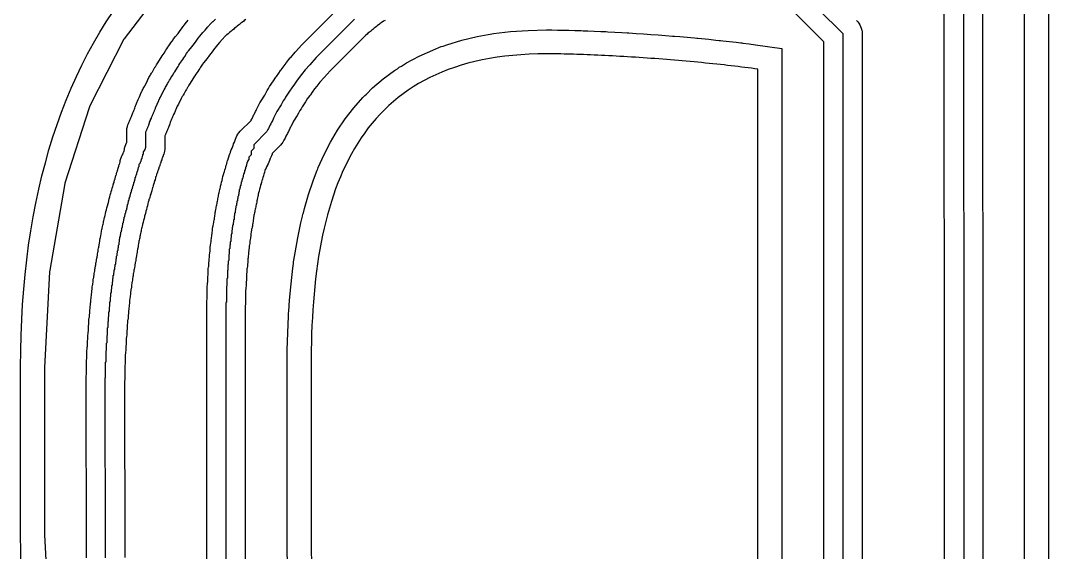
# Model space of a CAD drawing. Header units: millimetres. Extents: x 0 to 1800, y 0 to 406.
# Drawn here: x 0 to 214.8, y 162.7 to 273.9 of the extents above; entities that cross this region are included whole.
import ezdxf

# ---------------------------------------------------------------- set-up
doc = ezdxf.new("R2010")
doc.units = ezdxf.units.MM
for name, color, linetype in [('1_LETTERS', 7, 'Continuous'), ('2_BACK_inset_5mm', 7, 'Continuous'), ('CENTERLINE', 7, 'Continuous'), ('GROOVE_8MM', 7, 'Continuous')]:
    doc.layers.add(name, color=color, linetype=linetype)

msp = doc.modelspace()

# ---------------------------------------------------------------- linework, layer by layer
at = {"layer": '1_LETTERS'}
for points in [[(214.81, 394.12), (214.81, 75.71)], [(0.11, 159.67), (0.03, 162.96), (0, 166.28), (0, 201.52), (0.03, 204.84), (0.11, 208.12), (0.24, 211.37), (0.42, 214.57), (0.66, 217.72), (0.95, 220.84), (1.29, 223.91), (1.69, 226.94), (2.14, 229.93), (2.64, 232.87), (3.19, 235.76), (3.8, 238.62), (4.46, 241.42), (5.18, 244.18), (5.94, 246.9), (6.76, 249.57), (7.64, 252.19), (8.57, 254.76), (9.55, 257.29), (10.58, 259.77), (11.67, 262.21), (12.81, 264.59), (14.01, 266.92), (15.26, 269.21), (16.56, 271.45), (17.92, 273.63), (19.33, 275.77)], [(154.11, 104.06), (154.11, 263.73), (153.45, 263.82), (152.77, 263.92), (152.09, 264.01), (151.39, 264.1), (150.69, 264.19), (149.97, 264.28), (149.24, 264.37), (148.51, 264.45), (147.76, 264.54), (147.01, 264.63), (146.25, 264.71), (145.48, 264.79), (144.7, 264.87), (143.92, 264.95), (143.13, 265.03), (142.34, 265.11), (141.54, 265.19), (140.74, 265.26), (139.93, 265.34), (139.12, 265.41), (138.3, 265.48), (137.49, 265.55), (136.67, 265.62), (135.85, 265.69), (135.03, 265.75), (134.21, 265.82), (133.39, 265.88), (132.57, 265.94), (131.75, 266), (130.93, 266.06), (130.11, 266.12), (129.29, 266.17), (128.48, 266.23), (127.67, 266.28), (126.87, 266.33), (126.07, 266.38), (125.27, 266.42), (124.48, 266.47), (123.7, 266.51), (122.92, 266.55), (122.14, 266.59), (121.38, 266.63), (120.62, 266.66), (119.87, 266.7), (119.13, 266.73), (118.4, 266.76), (117.68, 266.79), (116.97, 266.81), (116.27, 266.83), (115.57, 266.86), (114.9, 266.88), (114.23, 266.89), (113.58, 266.91), (112.93, 266.92), (112.31, 266.93), (111.69, 266.94), (111.09, 266.94), (110.51, 266.95), (109.94, 266.95), (108.11, 266.93), (106.32, 266.87), (104.57, 266.77), (102.86, 266.63), (101.2, 266.45), (99.58, 266.23), (98, 265.97), (96.46, 265.67), (94.96, 265.34), (93.5, 264.97), (92.08, 264.57), (90.7, 264.12), (89.35, 263.64), (88.05, 263.13), (86.78, 262.58), (85.55, 262), (84.35, 261.38), (83.19, 260.73), (82.07, 260.04), (80.98, 259.32), (79.93, 258.57), (78.91, 257.79), (77.92, 256.98), (76.97, 256.13), (76.05, 255.25), (75.16, 254.35), (74.3, 253.41), (73.48, 252.44), (72.68, 251.45), (71.92, 250.42), (71.18, 249.37), (70.48, 248.29), (69.8, 247.18), (69.16, 246.05), (68.54, 244.89), (67.95, 243.7), (67.38, 242.49), (66.84, 241.25), (66.33, 239.98), (65.85, 238.7), (65.39, 237.38), (64.95, 236.05), (64.54, 234.69), (64.15, 233.31), (63.79, 231.9), (63.45, 230.47), (63.13, 229.03), (62.83, 227.56), (62.56, 226.07), (62.3, 224.56), (62.07, 223.03), (61.86, 221.48), (61.66, 219.91), (61.49, 218.32), (61.34, 216.71), (61.2, 215.09), (61.08, 213.45), (60.98, 211.79), (60.89, 210.12), (60.82, 208.43), (60.77, 206.72), (60.73, 205), (60.71, 203.27), (60.71, 201.52), (60.71, 166.28), (60.71, 164.53), (60.73, 162.79), (60.77, 161.07)]]:
    msp.add_lwpolyline(points, dxfattribs=at)
at = {"layer": '2_BACK_inset_5mm'}
for points in [[(209.81, 75.79), (209.81, 393.91)], [(30.89, 282.28), (21.64, 270.12), (21.6, 270.05), (14.47, 256.05), (14.32, 255.67), (9.27, 239.92), (9.15, 239.42), (6.09, 221.71), (6.05, 221.37), (5, 201.38), (5, 166.41), (6.05, 146.44)], [(55.83, 159.19), (55.74, 162.71), (55.71, 166.26), (55.71, 201.54), (55.74, 205.09), (55.83, 208.61), (55.98, 212.07), (56.02, 212.54), (56.02, 212.77), (56.05, 213.06), (56.21, 215.48), (56.52, 218.83), (56.9, 222.12), (57.04, 223.08), (57.07, 223.44), (57.14, 223.78), (57.37, 225.35), (57.92, 228.51), (58.57, 231.59), (58.93, 233.02), (59.01, 233.43), (59.11, 233.74), (59.32, 234.61), (60.18, 237.55), (61.15, 240.41), (61.87, 242.26), (62, 242.66), (62.12, 242.89), (62.23, 243.18), (63.44, 245.87), (64.78, 248.47), (66.25, 250.96), (67.86, 253.35), (69.62, 255.63), (71.53, 257.79), (71.7, 257.96), (71.92, 258.23), (72.28, 258.53), (73.58, 259.82), (75.79, 261.71), (78.15, 263.45), (78.77, 263.84), (79.12, 264.13), (79.59, 264.36), (80.67, 265.04), (83.33, 266.48), (86.14, 267.75), (87.43, 268.24), (87.87, 268.46), (88.32, 268.57), (89.09, 268.86), (92.2, 269.8), (95.45, 270.57), (97.7, 270.97), (98.13, 271.08), (98.46, 271.11), (98.84, 271.17), (102.39, 271.6), (106.09, 271.86), (109.89, 271.95), (111.04, 271.94), (112.18, 271.93), (113.37, 271.91), (113.55, 271.91), (113.61, 271.91), (113.72, 271.9), (114.6, 271.88), (115.87, 271.85), (117.18, 271.81), (117.61, 271.79), (117.72, 271.79), (117.85, 271.78), (118.53, 271.76), (119.9, 271.7), (121.3, 271.64), (122.03, 271.6), (122.16, 271.6), (122.28, 271.59), (122.73, 271.57), (124.19, 271.49), (125.66, 271.41), (126.74, 271.35), (126.85, 271.34), (126.92, 271.33), (127.15, 271.32), (128.65, 271.23), (130.17, 271.13), (131.69, 271.02), (133.22, 270.91), (134.75, 270.79), (136.28, 270.67), (136.51, 270.65), (136.59, 270.65), (136.69, 270.64), (137.81, 270.54), (139.33, 270.41), (140.84, 270.28), (141.32, 270.23), (141.44, 270.22), (141.57, 270.21), (142.34, 270.13), (143.83, 269.99), (145.29, 269.84), (146.03, 269.76), (146.16, 269.75), (146.28, 269.73), (146.74, 269.69), (148.16, 269.53), (149.56, 269.37), (150.54, 269.25), (150.65, 269.23), (150.72, 269.22), (150.92, 269.2), (152.26, 269.03), (153.56, 268.86), (159.11, 268.08), (159.11, 99.95)]]:
    msp.add_lwpolyline(points, dxfattribs=at)
at = {"layer": 'CENTERLINE'}
for points in [[(197.03, 385.61), (197.12, 82.32)], [(171.88, 96.78), (171.88, 271.13), (161.42, 281.58)], [(17.69, 199.2), (17.78, 199.28), (17.78, 202.48), (17.88, 202.58), (17.88, 204.88), (17.98, 204.98), (17.98, 206.48), (18.08, 206.58), (18.08, 208.08), (18.18, 208.18), (18.18, 209.68), (18.28, 209.78), (18.28, 210.98), (18.38, 211.08), (18.38, 211.98), (18.48, 212.08), (18.48, 212.98), (18.58, 213.08), (18.58, 214.08), (18.68, 214.18), (18.68, 215.08), (18.78, 215.18), (18.78, 216.08), (18.88, 216.18), (18.88, 216.98), (18.98, 217.08), (18.98, 217.78), (19.08, 217.88), (19.08, 218.48), (19.18, 218.58), (19.18, 219.28), (19.28, 219.38), (19.28, 219.98), (19.38, 220.08), (19.38, 220.58), (19.48, 220.68), (19.48, 221.18), (19.58, 221.28), (19.58, 221.78), (19.68, 221.88), (19.68, 222.38), (19.78, 222.48), (19.78, 222.88), (19.88, 222.98), (19.88, 223.48), (19.98, 223.58), (19.98, 224.08), (20.08, 224.18), (20.08, 224.68), (20.18, 224.78), (20.18, 225.28), (20.28, 225.38), (20.28, 225.78), (20.38, 225.88), (20.38, 226.38), (20.48, 226.48), (20.48, 226.98), (20.58, 227.08), (20.58, 227.58), (20.68, 227.68), (20.68, 228.18), (20.78, 228.28), (20.78, 228.68), (20.88, 228.78), (20.88, 229.18), (20.98, 229.28), (20.98, 229.68), (21.08, 229.78), (21.08, 230.08), (21.18, 230.18), (21.18, 230.58), (21.28, 230.68), (21.28, 231.08), (21.38, 231.18), (21.38, 231.58), (21.48, 231.68), (21.48, 231.98), (21.58, 232.08), (21.58, 232.38), (21.68, 232.48), (21.68, 232.78), (21.78, 232.88), (21.78, 233.18), (21.88, 233.28), (21.88, 233.58), (21.98, 233.68), (21.98, 233.98), (22.08, 234.08), (22.08, 234.28), (22.18, 234.38), (22.18, 234.68), (22.28, 234.78), (22.28, 235.08), (22.38, 235.18), (22.38, 235.48), (22.48, 235.58), (22.48, 235.88), (22.58, 235.98), (22.58, 236.28), (22.68, 236.38), (22.68, 236.68), (22.78, 236.78), (22.78, 236.98), (22.88, 237.08), (22.88, 237.38), (22.98, 237.48), (22.98, 237.68), (23.08, 237.78), (23.08, 237.98), (23.18, 238.08), (23.18, 238.38), (23.28, 238.48), (23.28, 238.68), (23.38, 238.78), (23.38, 238.98), (23.48, 239.08), (23.48, 239.38), (23.58, 239.48), (23.58, 239.68), (23.68, 239.78), (23.68, 240.08), (23.78, 240.18), (23.78, 240.38), (23.88, 240.48), (23.88, 240.68), (23.98, 240.78), (23.98, 241.08), (24.08, 241.18), (24.08, 241.38), (24.18, 241.48), (24.18, 241.68), (24.28, 241.78), (24.28, 242.08), (24.38, 242.18), (24.38, 242.38), (24.48, 242.48), (24.48, 242.68), (24.58, 242.78), (24.58, 242.98), (24.68, 243.08), (24.68, 243.28), (24.78, 243.38), (24.78, 243.88), (25.08, 244.18), (25.08, 244.38), (25.18, 244.48), (25.18, 244.68), (25.28, 244.78), (25.28, 244.98), (25.38, 245.08), (25.38, 245.28), (25.48, 245.38), (25.48, 245.58), (25.58, 245.68), (25.58, 245.88), (25.68, 245.98), (25.68, 246.48), (25.98, 246.78), (25.98, 246.98), (26.08, 247.08), (26.08, 247.28), (26.18, 247.38), (26.18, 250.63), (26.38, 251.03), (26.38, 251.13), (26.58, 251.53), (26.58, 251.63), (26.78, 252.03), (26.78, 252.13), (26.98, 252.53), (26.98, 252.63), (27.18, 253.03), (27.18, 253.13), (27.38, 253.53), (27.38, 253.63), (27.58, 254.03), (27.58, 254.13), (27.78, 254.53), (27.78, 254.63), (27.98, 255.03), (27.98, 255.13), (28.18, 255.53), (28.18, 255.63), (28.58, 256.43), (28.58, 256.53), (28.88, 257.13), (28.88, 257.23), (28.91, 257.3), (29.01, 257.5), (29.11, 257.7), (29.21, 257.9), (29.22, 257.92), (29.42, 258.22), (30.01, 259.4), (30.21, 259.8), (30.31, 260), (30.41, 260.2), (30.42, 260.22), (30.62, 260.52), (30.72, 260.72), (30.92, 261.02), (31.12, 261.42), (31.32, 261.72), (31.42, 261.92), (31.62, 262.22), (31.72, 262.42), (32.12, 263.02), (32.22, 263.22), (32.82, 264.12), (32.92, 264.32), (33.11, 264.6), (33.31, 264.9), (33.71, 265.5), (33.91, 265.8), (34.11, 266.1), (34.31, 266.4), (34.71, 267), (34.91, 267.3), (34.98, 267.41), (35.1, 267.56), (35.5, 268.06), (36.07, 268.78), (36.54, 269.4), (36.84, 269.8), (37.14, 270.2), (37.47, 270.64), (38.1, 271.39), (38.56, 271.93), (39.16, 272.61), (39.78, 273.32), (40.17, 273.73), (40.22, 273.73), (40.72, 274.23)], [(69.78, 274.18), (61.77, 266.17), (60.42, 264.67), (59.48, 263.58), (58.73, 262.63), (58.26, 262.01), (57.67, 261.22), (57.27, 260.62), (57.26, 260.61), (56.67, 259.82), (56.19, 259.11), (55.38, 257.89), (55.28, 257.69), (54.88, 257.09), (54.48, 256.29), (54.08, 255.69), (53.98, 255.49), (53.58, 254.89), (52.89, 253.51), (52.79, 253.31), (52.69, 253.11), (52.39, 252.51), (52.29, 252.31), (52.19, 252.11), (51.89, 251.51), (51.79, 251.31), (51.69, 251.11), (51.47, 250.68), (48.72, 247.93), (48.72, 247.13), (48.22, 246.63), (48.22, 245.83), (47.72, 245.33), (47.72, 244.83), (47.42, 244.53), (47.42, 244.33), (47.32, 244.23), (47.32, 243.93), (47.22, 243.83), (47.22, 243.63), (47.12, 243.53), (47.12, 243.33), (47.02, 243.23), (47.02, 242.93), (46.92, 242.83), (46.92, 242.63), (46.82, 242.53), (46.82, 242.23), (46.72, 242.13), (46.72, 241.93), (46.62, 241.83), (46.62, 241.63), (46.52, 241.53), (46.52, 241.23), (46.42, 241.13), (46.42, 240.93), (46.32, 240.83), (46.32, 240.63), (46.22, 240.53), (46.22, 240.23), (46.12, 240.13), (46.12, 239.83), (46.02, 239.73), (46.02, 239.43), (45.92, 239.33), (45.92, 239.03), (45.82, 238.93), (45.82, 238.63), (45.72, 238.53), (45.72, 238.13), (45.62, 238.03), (45.62, 237.63), (45.52, 237.53), (45.52, 237.23), (45.42, 237.13), (45.42, 236.73), (45.32, 236.63), (45.32, 236.23), (45.22, 236.13), (45.22, 235.73), (45.12, 235.63), (45.12, 235.23), (45.02, 235.13), (45.02, 234.73), (44.92, 234.63), (44.92, 234.23), (44.82, 234.13), (44.82, 233.73), (44.72, 233.63), (44.72, 233.13), (44.62, 233.03), (44.62, 232.33), (44.52, 232.23), (44.52, 231.73), (44.42, 231.63), (44.42, 231.23), (44.32, 231.13), (44.32, 230.73), (44.22, 230.63), (44.22, 230.13), (44.12, 230.03), (44.12, 229.33), (44.02, 229.23), (44.02, 228.53), (43.92, 228.43), (43.92, 227.73), (43.82, 227.63), (43.82, 227.03), (43.72, 226.93), (43.72, 226.23), (43.62, 226.13), (43.62, 225.03), (43.52, 224.93), (43.52, 223.73), (43.42, 223.63), (43.42, 222.93), (43.32, 222.83), (43.32, 221.73), (43.22, 221.63), (43.22, 220.03), (43.12, 219.93), (43.12, 218.43), (43.02, 218.33), (43.02, 215.03)], [(43.02, 215.03), (42.92, 214.93), (42.92, 160.05)], [(17.78, 161.59), (17.69, 199.2)]]:
    msp.add_lwpolyline(points, dxfattribs=at)
at = {"layer": 'GROOVE_8MM'}
for points in [[(201.03, 385.61), (201.12, 82.33)], [(193.12, 83.5), (193.03, 381.6)], [(167.88, 98.44), (167.88, 269.47), (159.57, 277.78)], [(38.92, 160.05), (38.92, 214.93), (38.94, 215.32), (39, 215.71), (39.02, 215.8), (39.02, 218.33), (39.04, 218.72), (39.1, 219.11), (39.12, 219.2), (39.12, 219.2), (39.12, 219.93), (39.14, 220.32), (39.2, 220.71), (39.22, 220.8), (39.22, 221.63), (39.24, 222.02), (39.3, 222.41), (39.32, 222.5), (39.32, 222.83), (39.34, 223.22), (39.4, 223.61), (39.43, 223.72), (39.44, 224.02), (39.5, 224.41), (39.52, 224.5), (39.52, 224.93), (39.54, 225.32), (39.6, 225.71), (39.62, 225.8), (39.62, 226.13), (39.64, 226.52), (39.7, 226.91), (39.73, 227.02), (39.74, 227.32), (39.8, 227.71), (39.83, 227.84), (39.84, 228.02), (39.9, 228.41), (39.93, 228.52), (39.94, 228.82), (40, 229.21), (40.03, 229.32), (40.04, 229.62), (40.1, 230.01), (40.13, 230.12), (40.14, 230.42), (40.2, 230.81), (40.24, 230.97), (40.24, 231.02), (40.3, 231.41), (40.36, 231.66), (40.4, 231.91), (40.46, 232.16), (40.5, 232.41), (40.54, 232.57), (40.54, 232.62), (40.6, 233.01), (40.63, 233.12), (40.64, 233.42), (40.7, 233.81), (40.74, 233.97), (40.74, 234.02), (40.8, 234.41), (40.86, 234.66), (40.9, 234.91), (40.96, 235.16), (41, 235.41), (41.06, 235.66), (41.1, 235.91), (41.16, 236.16), (41.2, 236.41), (41.26, 236.66), (41.3, 236.91), (41.36, 237.16), (41.4, 237.41), (41.46, 237.66), (41.5, 237.91), (41.6, 238.29), (41.6, 238.3), (41.6, 238.31), (41.66, 238.56), (41.7, 238.81), (41.76, 239.06), (41.8, 239.31), (41.9, 239.69), (41.9, 239.7), (41.9, 239.71), (42, 240.09), (42, 240.1), (42, 240.11), (42.1, 240.49), (42.1, 240.5), (42.1, 240.51), (42.2, 240.89), (42.2, 240.9), (42.2, 240.91), (42.3, 241.29), (42.3, 241.3), (42.3, 241.31), (42.4, 241.69), (42.48, 241.92), (42.5, 241.99), (42.58, 242.22), (42.6, 242.29), (42.6, 242.3), (42.6, 242.31), (42.7, 242.69), (42.78, 242.92), (42.8, 242.99), (42.88, 243.22), (42.9, 243.29), (42.9, 243.3), (42.9, 243.31), (43, 243.69), (43.08, 243.92), (43.1, 243.99), (43.1, 244), (43.1, 244.01), (43.2, 244.39), (43.28, 244.62), (43.3, 244.69), (43.38, 244.92), (43.4, 244.99), (43.4, 245), (43.4, 245.01), (43.5, 245.39), (43.58, 245.62), (43.6, 245.69), (43.73, 246.06), (43.86, 246.33), (43.9, 246.49), (44.03, 246.86), (44.2, 247.21), (44.3, 247.38), (44.3, 247.41), (44.4, 247.79), (44.53, 248.16), (44.7, 248.51), (44.8, 248.68), (44.8, 248.71), (44.9, 249.09), (45.03, 249.46), (45.2, 249.81), (45.4, 250.15), (45.63, 250.46), (45.9, 250.75), (48.19, 253.04), (48.21, 253.1), (48.31, 253.3), (48.61, 253.9), (48.71, 254.1), (48.81, 254.3), (49.11, 254.9), (49.21, 255.1), (49.31, 255.3), (50, 256.68), (50.25, 257.11), (50.53, 257.53), (50.75, 257.91), (51.02, 258.31), (51.3, 258.88), (51.55, 259.31), (51.83, 259.73), (52.05, 260.11), (52.86, 261.33), (53.34, 262.04), (53.47, 262.22), (54, 262.93), (54.34, 263.44), (54.47, 263.62), (55.06, 264.41), (55.53, 265.03), (55.6, 265.13), (56.36, 266.08), (56.45, 266.18), (57.38, 267.27), (57.45, 267.35), (58.8, 268.85), (58.94, 269), (66.95, 277.01)], [(13.78, 161.58), (13.69, 199.19), (13.71, 199.58), (13.77, 199.97), (13.78, 200.01), (13.78, 202.48), (13.78, 202.48), (13.8, 202.88), (13.85, 203.26), (13.88, 203.36), (13.88, 204.88), (13.9, 205.28), (13.95, 205.66), (13.98, 205.76), (13.98, 206.48), (14, 206.88), (14.05, 207.26), (14.08, 207.36), (14.08, 208.08), (14.1, 208.48), (14.15, 208.86), (14.18, 208.96), (14.18, 209.68), (14.2, 210.08), (14.25, 210.46), (14.28, 210.56), (14.28, 210.98), (14.3, 211.38), (14.35, 211.76), (14.38, 211.86), (14.38, 211.98), (14.4, 212.38), (14.45, 212.76), (14.48, 212.86), (14.48, 212.98), (14.5, 213.38), (14.55, 213.76), (14.58, 213.86), (14.58, 214.08), (14.6, 214.48), (14.65, 214.86), (14.68, 214.96), (14.68, 215.08), (14.7, 215.48), (14.75, 215.86), (14.78, 215.96), (14.78, 216.08), (14.8, 216.48), (14.85, 216.86), (14.88, 216.96), (14.88, 216.98), (14.9, 217.38), (14.95, 217.76), (14.98, 217.87), (15, 218.18), (15.05, 218.56), (15.09, 218.7), (15.1, 218.88), (15.15, 219.26), (15.18, 219.37), (15.2, 219.68), (15.25, 220.06), (15.29, 220.2), (15.3, 220.38), (15.35, 220.76), (15.39, 220.92), (15.4, 220.98), (15.45, 221.36), (15.49, 221.52), (15.5, 221.58), (15.55, 221.96), (15.59, 222.12), (15.6, 222.18), (15.65, 222.56), (15.69, 222.72), (15.7, 222.78), (15.75, 223.16), (15.82, 223.42), (15.85, 223.66), (15.89, 223.82), (15.9, 223.88), (15.95, 224.26), (15.99, 224.42), (16, 224.48), (16.05, 224.86), (16.09, 225.02), (16.1, 225.08), (16.15, 225.46), (16.19, 225.62), (16.2, 225.68), (16.25, 226.06), (16.32, 226.32), (16.35, 226.56), (16.39, 226.72), (16.4, 226.78), (16.45, 227.16), (16.49, 227.32), (16.5, 227.38), (16.55, 227.76), (16.59, 227.92), (16.6, 227.98), (16.65, 228.36), (16.69, 228.52), (16.7, 228.58), (16.75, 228.96), (16.82, 229.22), (16.85, 229.46), (16.92, 229.72), (16.95, 229.96), (17.02, 230.22), (17.05, 230.46), (17.15, 230.84), (17.15, 230.85), (17.15, 230.86), (17.22, 231.12), (17.25, 231.36), (17.32, 231.62), (17.35, 231.86), (17.42, 232.12), (17.45, 232.36), (17.55, 232.74), (17.55, 232.75), (17.55, 232.76), (17.65, 233.14), (17.65, 233.15), (17.65, 233.16), (17.75, 233.54), (17.75, 233.55), (17.75, 233.56), (17.85, 233.94), (17.85, 233.95), (17.85, 233.96), (17.95, 234.34), (17.95, 234.35), (17.95, 234.36), (18.05, 234.74), (18.05, 234.75), (18.05, 234.76), (18.15, 235.14), (18.23, 235.38), (18.25, 235.44), (18.25, 235.45), (18.25, 235.46), (18.35, 235.84), (18.35, 235.85), (18.35, 235.86), (18.45, 236.24), (18.45, 236.25), (18.45, 236.26), (18.55, 236.64), (18.55, 236.65), (18.55, 236.66), (18.65, 237.04), (18.65, 237.05), (18.65, 237.06), (18.75, 237.44), (18.75, 237.45), (18.75, 237.46), (18.85, 237.84), (18.93, 238.08), (18.95, 238.14), (18.95, 238.15), (18.95, 238.16), (19.05, 238.54), (19.13, 238.78), (19.15, 238.84), (19.23, 239.08), (19.25, 239.14), (19.25, 239.15), (19.25, 239.16), (19.35, 239.54), (19.43, 239.78), (19.45, 239.84), (19.53, 240.08), (19.55, 240.14), (19.55, 240.15), (19.55, 240.16), (19.65, 240.54), (19.73, 240.78), (19.75, 240.84), (19.75, 240.85), (19.75, 240.86), (19.85, 241.24), (19.93, 241.48), (19.95, 241.54), (20.03, 241.78), (20.05, 241.84), (20.05, 241.85), (20.05, 241.86), (20.15, 242.24), (20.23, 242.48), (20.25, 242.54), (20.33, 242.78), (20.35, 242.84), (20.35, 242.85), (20.35, 242.86), (20.45, 243.24), (20.53, 243.48), (20.55, 243.54), (20.63, 243.78), (20.65, 243.84), (20.73, 244.08), (20.75, 244.14), (20.8, 244.28), (20.85, 244.66), (20.95, 245.04), (21.08, 245.41), (21.25, 245.77), (21.43, 246.07), (21.43, 246.08), (21.45, 246.14), (21.53, 246.38), (21.55, 246.44), (21.63, 246.68), (21.65, 246.74), (21.7, 246.88), (21.75, 247.26), (21.85, 247.64), (21.98, 248.01), (22.15, 248.37), (22.18, 248.42), (22.18, 250.63), (22.19, 251), (22.24, 251.37), (22.33, 251.73), (22.45, 252.08), (22.58, 252.38), (22.65, 252.58), (22.78, 252.88), (22.85, 253.08), (22.98, 253.38), (23.05, 253.58), (23.18, 253.88), (23.25, 254.08), (23.38, 254.38), (23.45, 254.58), (23.58, 254.88), (23.65, 255.08), (23.78, 255.38), (23.85, 255.58), (23.98, 255.88), (24.05, 256.08), (24.18, 256.38), (24.25, 256.58), (24.38, 256.88), (24.45, 257.08), (24.6, 257.42), (24.78, 257.79), (24.85, 257.98), (25, 258.32), (25.08, 258.49), (25.15, 258.68), (25.3, 259.02), (25.33, 259.09), (25.43, 259.29), (25.53, 259.49), (25.63, 259.69), (25.64, 259.7), (25.89, 260.13), (25.95, 260.23), (26.43, 261.19), (26.63, 261.59), (26.73, 261.79), (26.83, 261.99), (26.84, 262), (27.09, 262.43), (27.17, 262.55), (27.39, 262.93), (27.45, 263.03), (27.54, 263.2), (27.79, 263.63), (27.87, 263.75), (28.09, 264.13), (28.17, 264.25), (28.39, 264.63), (28.67, 265.05), (28.89, 265.43), (29.37, 266.15), (29.59, 266.53), (29.78, 266.82), (29.98, 267.12), (30.38, 267.72), (30.58, 268.02), (30.78, 268.32), (30.98, 268.62), (31.38, 269.22), (31.58, 269.52), (31.65, 269.63), (31.86, 269.91), (31.98, 270.06), (32.38, 270.56), (32.91, 271.23), (33.34, 271.8), (33.64, 272.2), (33.94, 272.6), (34.27, 273.04), (34.4, 273.2), (35.03, 273.96)], [(47.06, 274.14), (46.74, 273.9), (46.74, 273.9), (46.56, 273.74), (46.24, 273.5), (46.24, 273.5), (46.06, 273.34), (45.74, 273.1), (45.74, 273.1), (45.56, 272.94), (45.24, 272.7), (45.24, 272.7), (45.06, 272.54), (44.74, 272.3), (44.74, 272.3), (44.56, 272.14), (44.28, 271.93), (44.25, 271.9), (43.96, 271.64), (43.68, 271.43), (43.65, 271.4), (43.36, 271.14), (43.08, 270.93), (43.05, 270.9), (42.76, 270.64), (42.74, 270.62), (42.16, 269.97), (41.59, 269.31), (41.16, 268.81), (40.61, 268.16), (40.34, 267.8), (40.04, 267.4), (39.74, 267), (39.27, 266.38), (39.2, 266.28), (38.63, 265.56), (38.23, 265.06), (38.21, 265.05), (38.04, 264.78), (37.64, 264.18), (37.44, 263.88), (37.24, 263.58), (37.04, 263.28), (36.64, 262.68), (36.44, 262.38), (36.37, 262.28), (36.15, 261.9), (35.67, 261.18), (35.45, 260.8), (35.17, 260.38), (34.95, 260), (34.87, 259.88), (34.65, 259.5), (34.58, 259.4), (34.5, 259.23), (34.25, 258.8), (34.17, 258.68), (33.96, 258.32), (33.88, 258.2), (33.79, 258.01), (33.59, 257.61), (33, 256.43), (32.76, 256.02), (32.68, 255.9), (32.67, 255.87), (32.6, 255.68), (32.45, 255.34), (32.37, 255.17), (32.3, 254.98), (32.15, 254.64), (31.97, 254.27), (31.9, 254.08), (31.77, 253.79), (31.7, 253.58), (31.57, 253.29), (31.5, 253.08), (31.37, 252.79), (31.3, 252.58), (31.17, 252.29), (31.1, 252.08), (30.97, 251.79), (30.9, 251.58), (30.77, 251.29), (30.7, 251.08), (30.57, 250.79), (30.5, 250.58), (30.37, 250.29), (30.3, 250.08), (30.18, 249.79), (30.18, 247.38), (30.16, 246.99), (30.1, 246.6), (30, 246.22), (29.92, 245.99), (29.9, 245.92), (29.82, 245.69), (29.8, 245.62), (29.67, 245.25), (29.54, 244.98), (29.5, 244.82), (29.42, 244.59), (29.4, 244.52), (29.32, 244.29), (29.3, 244.22), (29.22, 243.99), (29.2, 243.92), (29.12, 243.69), (29.1, 243.62), (29.02, 243.39), (29, 243.32), (28.92, 243.09), (28.9, 243.02), (28.77, 242.65), (28.64, 242.38), (28.6, 242.22), (28.52, 241.99), (28.5, 241.92), (28.42, 241.69), (28.4, 241.62), (28.32, 241.39), (28.3, 241.32), (28.22, 241.09), (28.2, 241.02), (28.2, 241.01), (28.2, 241), (28.1, 240.62), (28.02, 240.39), (28, 240.32), (27.92, 240.09), (27.9, 240.02), (27.9, 240.01), (27.9, 240), (27.8, 239.62), (27.72, 239.39), (27.7, 239.32), (27.62, 239.09), (27.6, 239.02), (27.6, 239.01), (27.6, 239), (27.5, 238.62), (27.42, 238.39), (27.4, 238.32), (27.4, 238.31), (27.4, 238.3), (27.3, 237.92), (27.22, 237.69), (27.2, 237.62), (27.12, 237.39), (27.1, 237.32), (27.1, 237.31), (27.1, 237.3), (27, 236.92), (26.92, 236.69), (26.9, 236.62), (26.82, 236.39), (26.8, 236.32), (26.8, 236.31), (26.8, 236.3), (26.7, 235.92), (26.62, 235.69), (26.6, 235.62), (26.6, 235.61), (26.6, 235.6), (26.5, 235.22), (26.5, 235.21), (26.5, 235.2), (26.4, 234.82), (26.4, 234.81), (26.4, 234.8), (26.3, 234.42), (26.3, 234.41), (26.3, 234.4), (26.2, 234.02), (26.2, 234.01), (26.2, 234), (26.1, 233.62), (26.1, 233.61), (26.1, 233.6), (26, 233.22), (25.92, 232.99), (25.9, 232.92), (25.9, 232.91), (25.9, 232.9), (25.8, 232.52), (25.8, 232.51), (25.8, 232.5), (25.7, 232.12), (25.7, 232.11), (25.7, 232.1), (25.6, 231.72), (25.6, 231.71), (25.6, 231.7), (25.5, 231.32), (25.5, 231.31), (25.5, 231.3), (25.4, 230.92), (25.4, 230.91), (25.4, 230.9), (25.34, 230.65), (25.3, 230.4), (25.24, 230.15), (25.2, 229.9), (25.14, 229.65), (25.1, 229.4), (25, 229.02), (25, 229.01), (25, 229), (24.94, 228.75), (24.9, 228.5), (24.84, 228.25), (24.8, 228), (24.74, 227.75), (24.7, 227.5), (24.66, 227.34), (24.66, 227.29), (24.6, 226.9), (24.56, 226.74), (24.56, 226.69), (24.5, 226.3), (24.46, 226.14), (24.46, 226.09), (24.4, 225.7), (24.36, 225.54), (24.36, 225.49), (24.3, 225.1), (24.24, 224.85), (24.2, 224.6), (24.16, 224.44), (24.16, 224.39), (24.1, 224), (24.06, 223.84), (24.06, 223.79), (24, 223.4), (23.96, 223.24), (23.96, 223.19), (23.9, 222.8), (23.86, 222.64), (23.86, 222.59), (23.8, 222.2), (23.74, 221.95), (23.7, 221.7), (23.66, 221.54), (23.66, 221.49), (23.6, 221.1), (23.56, 220.94), (23.56, 220.89), (23.5, 220.5), (23.46, 220.34), (23.46, 220.29), (23.4, 219.9), (23.36, 219.74), (23.36, 219.69), (23.3, 219.3), (23.27, 219.17), (23.26, 218.99), (23.2, 218.6), (23.17, 218.49), (23.16, 218.19), (23.1, 217.8), (23.07, 217.67), (23.06, 217.49), (23, 217.1), (22.97, 216.99), (22.96, 216.69), (22.9, 216.3), (22.88, 216.21), (22.88, 216.18), (22.86, 215.79), (22.8, 215.4), (22.78, 215.31), (22.78, 215.18), (22.76, 214.79), (22.7, 214.4), (22.68, 214.31), (22.68, 214.18), (22.66, 213.79), (22.6, 213.4), (22.58, 213.31), (22.58, 213.08), (22.56, 212.69), (22.5, 212.3), (22.48, 212.21), (22.48, 212.08), (22.46, 211.69), (22.4, 211.3), (22.38, 211.21), (22.38, 211.08), (22.36, 210.69), (22.3, 210.3), (22.28, 210.21), (22.28, 209.78), (22.26, 209.39), (22.2, 209), (22.18, 208.91), (22.18, 208.18), (22.16, 207.79), (22.1, 207.4), (22.08, 207.31), (22.08, 206.58), (22.06, 206.19), (22, 205.8), (21.98, 205.71), (21.98, 204.98), (21.96, 204.59), (21.9, 204.2), (21.88, 204.11), (21.88, 202.58), (21.86, 202.19), (21.8, 201.8), (21.78, 201.71), (21.78, 199.28), (21.76, 198.89), (21.7, 198.5), (21.69, 198.48), (21.78, 161.66)], [(76.2, 273.95), (75.86, 273.75), (75.54, 273.6), (75.42, 273.49), (75.1, 273.25), (75.1, 273.25), (74.92, 273.09), (74.6, 272.85), (74.6, 272.85), (74.42, 272.69), (74.1, 272.45), (74.1, 272.45), (73.92, 272.29), (73.6, 272.05), (73.6, 272.05), (73.42, 271.89), (73.1, 271.65), (73.1, 271.65), (72.92, 271.49), (72.6, 271.25), (72.6, 271.25), (72.42, 271.09), (72.13, 270.88), (64.68, 263.42), (63.42, 262.03), (62.57, 261.03), (61.89, 260.18), (61.46, 259.61), (60.93, 258.91), (60.59, 258.4), (60.47, 258.22), (60.46, 258.21), (59.93, 257.51), (59.52, 256.89), (58.83, 255.86), (58.61, 255.48), (58.35, 255.08), (58.06, 254.51), (57.81, 254.08), (57.53, 253.66), (57.31, 253.28), (57.05, 252.88), (56.47, 251.72), (56.37, 251.52), (56.27, 251.32), (55.97, 250.72), (55.87, 250.52), (55.77, 250.32), (55.47, 249.72), (55.37, 249.52), (55.27, 249.32), (55.05, 248.89), (54.84, 248.51), (54.59, 248.17), (54.3, 247.85), (52.6, 246.14), (52.55, 245.97), (52.42, 245.6), (52.25, 245.24), (52.15, 245.07), (52.15, 245.05), (52.05, 244.67), (51.92, 244.3), (51.75, 243.94), (51.55, 243.6), (51.51, 243.55), (51.42, 243.3), (51.25, 242.94), (51.16, 242.78), (51.15, 242.77), (51.07, 242.53), (51.05, 242.47), (50.97, 242.23), (50.95, 242.17), (50.95, 242.16), (50.95, 242.15), (50.85, 241.77), (50.77, 241.53), (50.75, 241.47), (50.75, 241.46), (50.75, 241.45), (50.65, 241.07), (50.57, 240.83), (50.55, 240.77), (50.47, 240.53), (50.45, 240.47), (50.45, 240.46), (50.45, 240.45), (50.35, 240.07), (50.27, 239.83), (50.25, 239.77), (50.17, 239.53), (50.15, 239.47), (50.15, 239.46), (50.15, 239.45), (50.05, 239.07), (50.05, 239.06), (50.05, 239.05), (49.95, 238.67), (49.95, 238.66), (49.95, 238.65), (49.85, 238.27), (49.85, 238.26), (49.85, 238.25), (49.75, 237.87), (49.75, 237.86), (49.75, 237.85), (49.68, 237.59), (49.65, 237.35), (49.58, 237.09), (49.55, 236.85), (49.45, 236.47), (49.45, 236.46), (49.45, 236.45), (49.38, 236.19), (49.35, 235.95), (49.28, 235.69), (49.25, 235.45), (49.18, 235.19), (49.15, 234.95), (49.08, 234.69), (49.05, 234.45), (48.98, 234.19), (48.95, 233.95), (48.88, 233.69), (48.85, 233.45), (48.78, 233.19), (48.75, 232.95), (48.71, 232.79), (48.7, 232.73), (48.65, 232.35), (48.62, 232.24), (48.6, 231.93), (48.55, 231.55), (48.51, 231.39), (48.5, 231.33), (48.45, 230.95), (48.38, 230.69), (48.35, 230.45), (48.28, 230.19), (48.25, 229.95), (48.21, 229.79), (48.2, 229.73), (48.15, 229.35), (48.12, 229.24), (48.1, 228.93), (48.05, 228.55), (48.02, 228.44), (48, 228.13), (47.95, 227.75), (47.92, 227.64), (47.9, 227.33), (47.85, 226.95), (47.81, 226.81), (47.8, 226.63), (47.75, 226.25), (47.72, 226.14), (47.7, 225.83), (47.65, 225.45), (47.62, 225.35), (47.62, 225.03), (47.6, 224.63), (47.55, 224.25), (47.52, 224.15), (47.52, 223.73), (47.5, 223.33), (47.45, 222.95), (47.42, 222.84), (47.4, 222.53), (47.35, 222.15), (47.32, 222.05), (47.32, 221.73), (47.3, 221.33), (47.25, 220.95), (47.22, 220.85), (47.22, 220.03), (47.2, 219.63), (47.15, 219.25), (47.12, 219.15), (47.12, 219.15), (47.12, 218.43), (47.1, 218.03), (47.05, 217.65), (47.02, 217.55), (47.02, 215.03), (47, 214.63), (46.95, 214.25), (46.92, 214.15), (46.92, 160.1)], [(174.7, 273.95), (174.97, 273.66), (175.2, 273.35), (175.4, 273.01), (175.57, 272.66), (175.7, 272.29), (175.8, 271.91), (175.86, 271.52), (175.88, 271.13), (175.88, 96.78)]]:
    msp.add_lwpolyline(points, dxfattribs=at)

doc.saveas('drawing.dxf')
